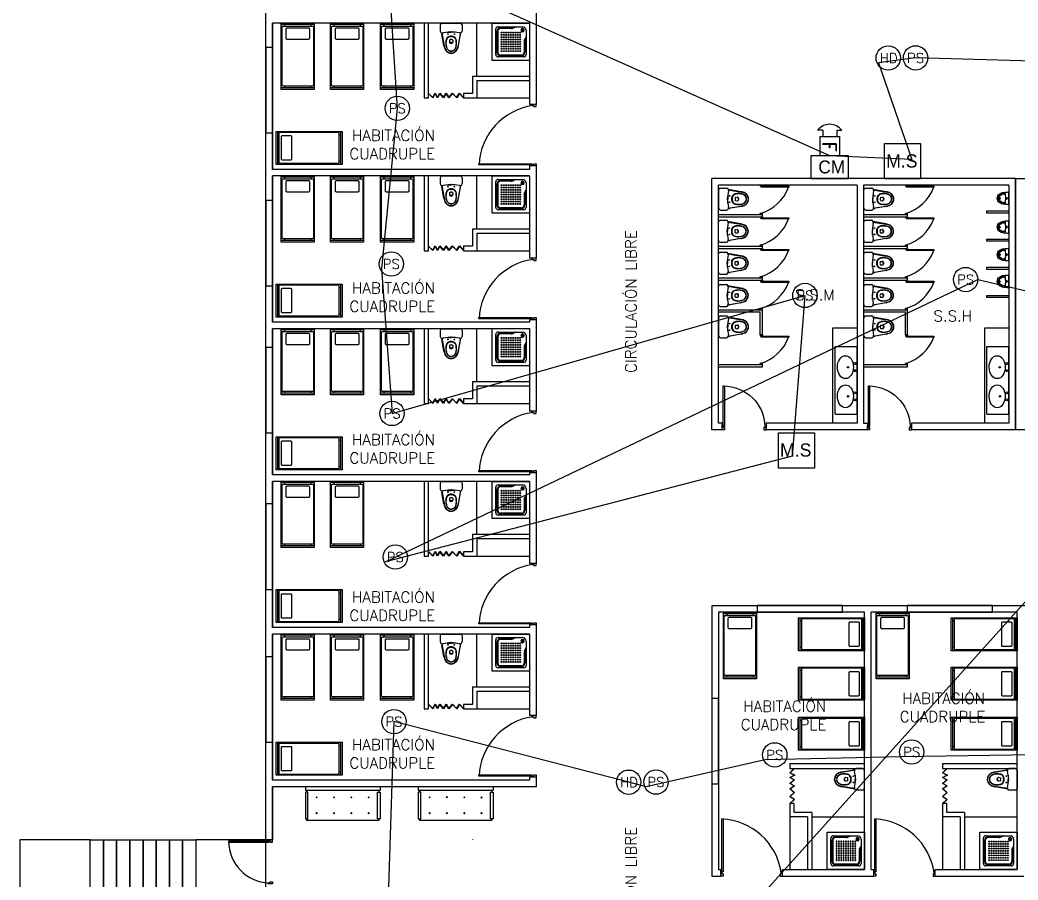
# Model space of a CAD drawing. Header units: metres. Extents: x -24 to 527, y -154 to 95.
# Drawn here: x -15.94 to 6.78, y -92 to -72.44 of the extents above; entities that cross this region are included whole.
import ezdxf
from ezdxf.enums import TextEntityAlignment as Align

# ---------------------------------------------------------------- set-up
doc = ezdxf.new("R2010")
doc.units = ezdxf.units.M
doc.header["$MEASUREMENT"] = 0
doc.layers.add('a_sh_aparatos', color=4, linetype='Continuous', lineweight=18)
doc.layers.add('EQUIPO', color=1, linetype='Continuous', lineweight=0)
for name, color, linetype in [('AN-TEXTO', 3, 'Continuous'), ('AR-ESCALERAS', 1, 'Continuous'), ('AR-MOBILIRIO', 1, 'Continuous'), ('AR-MUROS', 6, 'Continuous'), ('AR-PUERTAS', 2, 'Continuous'), ('AR-VENTANAS', 2, 'Continuous'), ('S.H.', 2, 'Continuous')]:
    doc.layers.add(name, color=color, linetype=linetype)
doc.styles.add('ELEC', font='comic.ttf', dxfattribs={"height": 50})
doc.styles.add('REGULAR-2.5', font='romans.shx', dxfattribs={"height": 2.5})
doc.styles.add('ROMAND', font='romand', dxfattribs={"height": 0.5})
doc.styles.add('ROMANS', font='romans.shx', dxfattribs={"width": 0.75})

# ---------------------------------------------------------------- blocks, each defined once
blk = doc.blocks.new('31643339')
at = {"layer": 'AR-MOBILIRIO'}
for p, q in [((0.038, 0.5), (0.038, -0.5)), ((0.038, 0.4), (0.087, 0.4)), ((1.9, 0.4), (1.95, 0.4)), ((1.95, 0.5), (1.95, -0.5)), ((0.038, -0.4), (0.087, -0.4)), ((1.9, -0.4), (1.95, -0.4))]:
    blk.add_line(p, q, dxfattribs=at)
blk.add_lwpolyline([(0, -0.5), (0, 0.5), (2, 0.5), (2, -0.5)], close=True, dxfattribs=at)
for points in [[(1.87, 0.475, -0.414214), (1.9, 0.445), (1.9, -0.445, -0.414214), (1.87, -0.475), (0.117, -0.475, -0.414214), (0.087, -0.445), (0.087, 0.445, -0.414214), (0.117, 0.475)], [(0.15, -0.332, 0.414214), (0.18, -0.362), (0.447, -0.362, 0.414214), (0.477, -0.332), (0.477, 0.333, 0.414214), (0.447, 0.363), (0.18, 0.363, 0.414214), (0.15, 0.333)]]:
    blk.add_lwpolyline(points, format="xyb", close=True, dxfattribs=at)
blk = doc.blocks.new('AR-PUERTA 2')
at = {"layer": 'AR-PUERTAS', "linetype": 'Continuous'}
for points in [[(-1.354, -0.058), (-1.354, -0.008), (-1.329, -0.008), (-1.329, 0.042), (-1.379, 0.042), (-1.379, -0.058)], [(-0.029, -0.008), (-0.029, 0.042), (0.021, 0.042), (0.021, -0.058), (-0.004, -0.058), (-0.004, -0.008)], [(-0.004, -0.058), (-0.004, -1.258), (-0.029, -1.258), (-0.029, -0.058)]]:
    blk.add_lwpolyline(points, close=True, dxfattribs=at)
blk.add_arc((0.061, 0.169), 1.428, 188.1236, 267.3924, dxfattribs=at)
blk = doc.blocks.new('AR-PUERTA 1')
at = {"layer": 'AR-PUERTAS', "linetype": 'Continuous'}
for points in [[(0.954, 0.033), (0.954, 0.958), (0.929, 0.958), (0.929, 0.033)], [(0.004, 0.058), (0.004, 0.008), (0.029, 0.008), (0.029, -0.042), (-0.021, -0.042), (-0.021, 0.058)], [(0.929, 0.008), (0.929, -0.042), (0.979, -0.042), (0.979, 0.058), (0.954, 0.058), (0.954, 0.008)]]:
    blk.add_lwpolyline(points, close=True, dxfattribs=at)
blk.add_arc((0.954, 0.008), 0.949, 89.9989, 178.4932, dxfattribs=at)
blk = doc.blocks.new('AR-PUERTA DE BAÑOS')
at = {"layer": 'AR-PUERTAS', "linetype": 'Continuous'}
for p, q in [((1106.12, 652.977), (1106.17, 652.977)), ((1106.12, 652.977), (1106.12, 652.952)), ((1106.17, 652.952), (1106.12, 652.952)), ((1106.17, 652.977), (1106.17, 652.952)), ((1106.17, 652.33), (1106.12, 652.33)), ((1106.12, 652.305), (1106.12, 652.33)), ((1106.12, 652.305), (1106.17, 652.305)), ((1106.17, 652.305), (1106.17, 652.33))]:
    blk.add_line(p, q, dxfattribs=at)
blk.add_lwpolyline([(1106.145, 652.952), (1106.768, 652.952), (1106.768, 652.927), (1106.145, 652.927)], close=True, dxfattribs=at)
blk.add_arc((1105.848, 653.275), 0.983, 286.0894, 339.29, dxfattribs=at)
blk = doc.blocks.new('LAVATORIO2 POZAS')
at = {"layer": 'AR-MOBILIRIO'}
for p, q in [((346.512, 176.233), (346.512, 176.967)), ((346.512, 176.967), (347.012, 176.967)), ((347.012, 175.428), (347.012, 176.967)), ((346.512, 175.433), (346.512, 176.233)), ((346.512, 175.428), (347.012, 175.428))]:
    blk.add_line(p, q, dxfattribs=at)
for centre, radius in [((346.805, 176.492), 0.0161), ((346.964, 176.575), 0.0226), ((346.964, 176.415), 0.0226), ((346.808, 175.832), 0.0161), ((346.964, 175.913), 0.0226), ((346.964, 175.753), 0.0226)]:
    blk.add_circle(centre, radius, dxfattribs=at)
for centre in [(346.746, 176.495), (346.746, 175.833)]:
    blk.add_ellipse(centre, major_axis=(-0.002, 0.261), ratio=0.699963, dxfattribs=at)
blk = doc.blocks.new('1p-toppiece')
at = {"layer": 'AR-MOBILIRIO'}
for p, q in [((-0.047, 0.26), (-0.192, 0.26)), ((-0.532, 0.174), (-0.265, 0.22)), ((-0.232, 0.219), (-0.531, 0.169)), ((-0.485, 0.003), (-0.485, 0.003)), ((-0.485, 0.003), (-0.485, 0.003)), ((-0.485, 0.003), (-0.485, 0.003)), ((-0.485, 0.003), (-0.485, 0.003)), ((-0.485, 0.003), (-0.485, 0.003)), ((-0.485, 0.003), (-0.485, 0.003)), ((-0.485, 0.003), (-0.485, 0.003)), ((-0.485, 0.003), (-0.485, 0.003)), ((-0.406, 0.039), (-0.443, 0.044)), ((-0.232, 0.22), (-0.232, 0.195)), ((-0.205, 0.008), (-0.232, 0.195)), ((-0.218, 0.098), (-0.218, 0.003)), ((-0.218, -0.093), (-0.218, 0.003)), ((-0.007, 0.22), (-0.007, -0.214)), ((-0.532, -0.169), (-0.265, -0.215)), ((-0.232, -0.214), (-0.531, -0.163)), ((-0.406, -0.034), (-0.443, -0.039)), ((-0.232, -0.189), (-0.205, -0.003)), ((-0.232, -0.189), (-0.232, -0.214)), ((-0.047, -0.254), (-0.192, -0.254))]:
    blk.add_line(p, q, dxfattribs=at)
blk.add_lwpolyline([(-0.467, -0.009, 0.139005), (-0.464, -0.009, 0.107089), (-0.461, -0.006, 0.080212), (-0.46, -0.002, 0.06796), (-0.459, 0.003, 0.06796), (-0.46, 0.007, 0.080212), (-0.461, 0.011, 0.107089), (-0.464, 0.014, 0.139005), (-0.467, 0.015, 0.139005), (-0.47, 0.014, 0.107089), (-0.473, 0.011, 0.080212), (-0.474, 0.007, 0.06796), (-0.475, 0.003, 0.06796), (-0.474, -0.002, 0.080212), (-0.473, -0.006, 0.107089), (-0.47, -0.009, 0.139005)], format="xyb", close=True, dxfattribs=at)
for centre in [(-0.26, 0.078), (-0.26, -0.072)]:
    blk.add_circle(centre, 0.008, dxfattribs=at)
for centre, radius, start, end in [((-0.192, 0.22), 0.04, 90, 180), ((-0.047, 0.22), 0.04, 0, 90), ((-0.545, -0.004), 0.165, 137.5273, 177.8064), ((-0.545, 0.009), 0.165, 182.1936, 222.4727), ((-0.545, -0.004), 0.159, 137.1746, 177.7477), ((-0.545, 0.009), 0.159, 182.2523, 222.8254), ((-0.518, -0.034), 0.206, 106.927, 136.493), ((-0.541, -0.003), 0.122, 134.1142, 177.24), ((-0.541, 0.008), 0.122, 182.76, 225.8858), ((-0.518, -0.034), 0.2, 106.5054, 136.1127), ((-0.541, -0.003), 0.115, 133.4423, 177.1285), ((-0.541, 0.008), 0.115, 182.8715, 226.5577), ((-0.519, -0.031), 0.157, 102.7254, 132.8308), ((-0.52, -0.03), 0.15, 101.8667, 132.1155), ((-0.482, -0.117), 0.296, 99.7929, 108.8085), ((-0.482, -0.12), 0.292, 99.5848, 108.4322), ((-0.482, -0.148), 0.279, 90.6669, 104.9929), ((-0.482, -0.156), 0.281, 90.6819, 104.1933), ((-0.474, -0.297), 0.428, 81.7587, 91.4179), ((-0.488, -0.362), 0.487, 81.705, 89.6761), ((-0.434, 0.003), 0.0456, 126.1832, 180), ((-0.434, 0.003), 0.0456, 180, 233.8168), ((-0.447, 0.019), 0.025, 82.2348, 126.1832), ((-0.434, -0.002), 0.123, 44.007, 82.2929), ((-0.431, -0.004), 0.132, 44.3018, 82.295), ((-0.408, 0.024), 0.015, 13.7696, 82.2348), ((-0.495, 0.003), 0.105, 0, 13.7696), ((-0.495, 0.003), 0.105, 346.2304, 0), ((-0.46, 0.006), 0.138, 358.6352, 34.0042), ((-0.46, -0.001), 0.138, 325.9958, 1.3648), ((-0.441, 0.008), 0.132, 357.4666, 37.446), ((-0.441, -0.003), 0.132, 322.554, 2.5334), ((-0.24, 0.073), 0.15, 87.0389, 99.7929), ((-0.244, 0.003), 0.04, 351.6776, 8.3142), ((-0.518, 0.039), 0.206, 223.507, 253.073), ((-0.518, 0.039), 0.2, 223.8873, 253.4946), ((-0.519, 0.036), 0.157, 227.1692, 257.2746), ((-0.52, 0.036), 0.15, 227.8845, 258.1333), ((-0.482, 0.122), 0.296, 251.1915, 260.2071), ((-0.482, 0.125), 0.292, 251.5678, 260.4152), ((-0.482, 0.153), 0.279, 255.0071, 269.3331), ((-0.482, 0.161), 0.281, 255.8067, 269.3181), ((-0.488, 0.368), 0.487, 270.3239, 278.295), ((-0.474, 0.302), 0.428, 268.5821, 278.2413), ((-0.447, -0.014), 0.025, 233.8168, 277.7652), ((-0.434, 0.007), 0.123, 277.7071, 315.993), ((-0.431, 0.009), 0.132, 277.705, 315.6982), ((-0.408, -0.019), 0.015, 277.7652, 346.2304), ((-0.24, -0.067), 0.15, 260.2071, 272.966), ((-0.192, -0.214), 0.04, 180, 270), ((-0.047, -0.214), 0.04, 270, 360)]:
    blk.add_arc(centre, radius, start, end, dxfattribs=at)
blk = doc.blocks.new('UR-UR')
at = {"layer": 'AR-MOBILIRIO'}
blk.add_line((-0.145, 0), (0.145, 0), dxfattribs=at)
blk.add_circle((0, -0.05), 0.0175, dxfattribs=at)
for centre, radius, start, end in [((1.254, 0.053), 1.4, 182.1803, 186.902), ((0.083, -0.089), 0.22, 186.902, 214.3731), ((-0.105, -0.111), 0.025, 96.1787, 179.6284), ((0, -1.08), 1, 90, 96.1787), ((-0.08, -0.108), 0.025, 94.7005, 178.5474), ((0.055, -0.112), 0.16, 178.5474, 216.6603), ((0.04, -0.12), 0.14, 170.4634, 186.3292), ((0, -0.124), 0.1, 186.3292, 270), ((0, -0.145), 0.12, 214.3731, 270), ((-0.049, -0.105), 0.05, 162.6845, 170.4634), ((0, -0.155), 0.09, 215.476, 270), ((0, -0.225), 0.025, 90, 170.5862), ((0, -1.08), 1, 83.8213, 90), ((0, -0.124), 0.1, 270, 353.6708), ((0, -0.225), 0.025, 9.4138, 90), ((0, -0.155), 0.09, 270, 324.524), ((0, -0.145), 0.12, 270, 325.6269), ((-0.055, -0.112), 0.16, 323.3397, 1.4526), ((0.08, -0.108), 0.025, 1.4526, 85.2995), ((0.049, -0.105), 0.05, 9.5366, 17.3155), ((-0.04, -0.12), 0.14, 353.6708, 9.5366), ((-0.083, -0.089), 0.22, 325.6269, 353.098), ((0.105, -0.111), 0.025, 0.3716, 83.8213), ((-1.254, 0.053), 1.4, 353.098, 357.8197)]:
    blk.add_arc(centre, radius, start, end, dxfattribs=at)
blk = doc.blocks.new('AR-PUERTA ACORDION')
at = {"layer": 'AR-PUERTAS'}
blk.add_lwpolyline([(-0.386, 0.049), (-0.288, -0.046), (-0.235, 0.057), (-0.185, -0.044), (-0.129, 0.054), (-0.046, -0.045), (0.01, 0.056), (0.073, -0.046), (0.158, 0.053), (0.252, -0.046), (0.317, 0.054), (0.41, -0.047), (0.41, -0.054), (0.318, 0.046), (0.253, -0.054), (0.158, 0.046), (0.072, -0.054), (0.01, 0.046), (-0.045, -0.054), (-0.128, 0.046), (-0.185, -0.054), (-0.235, 0.046), (-0.287, -0.054), (-0.39, 0.046)], close=True, dxfattribs=at)
blk = doc.blocks.new('A$C05366594')
at = {"layer": 'AR-MOBILIRIO', "linetype": 'Continuous'}
for p, q in [((0, 0), (0, 0.72)), ((0, 0.72), (0.72, 0.72)), ((0.068, 0.113), (0.068, 0.608)), ((0.113, 0.653), (0.585, 0.653)), ((0.367, 0.63), (0.158, 0.63)), ((0.428, 0.653), (0.397, 0.637)), ((0.653, 0.585), (0.653, 0.113)), ((0.72, 0.72), (0.72, 0)), ((0.09, 0.563), (0.09, 0.158)), ((0.653, 0.428), (0.637, 0.397)), ((0.63, 0.367), (0.63, 0.158)), ((0.72, 0), (0, 0)), ((0.608, 0.068), (0.113, 0.068)), ((0.563, 0.09), (0.158, 0.09))]:
    blk.add_line(p, q, dxfattribs=at)
at = {"layer": 'AR-MOBILIRIO', "color": 250}
for p, q in [((0.367, 0.617), (0.158, 0.617)), ((0.458, 0.653), (0.403, 0.625)), ((0.104, 0.563), (0.104, 0.158)), ((0.653, 0.458), (0.625, 0.403)), ((0.617, 0.367), (0.617, 0.158)), ((0.563, 0.104), (0.158, 0.104))]:
    blk.add_line(p, q, dxfattribs=at)
at = {"layer": 'AR-MOBILIRIO', "linetype": 'Continuous'}
for centre, major_axis, start_param, end_param in [((0.113, 0.608), (0.0318, 0.0318), 0.785398, 2.356194), ((0.158, 0.563), (0.0477, 0.0477), 0.785398, 2.356194), ((0.367, 0.698), (0.0477, 0.0477), 3.926991, 4.390638), ((0.585, 0.585), (0.0477, 0.0477), 5.497787, 7.068583), ((0.698, 0.367), (-0.0477, 0.0477), 0.321751, 0.785398), ((0.113, 0.113), (-0.0318, 0.0318), 0.785398, 2.356194), ((0.158, 0.158), (-0.0477, 0.0477), 0.785398, 2.356194), ((0.158, 0.158), (-0.0477, 0.0477), 0.785398, 2.356194), ((0.563, 0.158), (0.0477, 0.0477), 3.926991, 5.497787), ((0.608, 0.113), (-0.0318, 0.0318), 2.356194, 3.926991)]:
    blk.add_ellipse(centre, major_axis=major_axis, ratio=1, start_param=start_param, end_param=end_param, dxfattribs=at)
at = {"layer": 'AR-MOBILIRIO', "color": 250}
for centre, major_axis, start_param, end_param in [((0.158, 0.563), (-0.0382, 0.0382), -0.785398, 0.785398), ((0.367, 0.698), (0.0573, 0.0573), 3.926991, 4.390638), ((0.585, 0.585), (0.0223, 0.0223), 0.785398, 7.068583), ((0.585, 0.585), (-0.00955, 0.00955), -0.785398, 5.497787), ((0.576, 0.585), (0.00286, 0.00286), 0.785398, 7.068583), ((0.581, 0.592), (0.00286, 0.00286), 0.785398, 7.068583), ((0.581, 0.578), (0.00286, 0.00286), 0.785398, 7.068583), ((0.589, 0.592), (0.00286, 0.00286), 0.785398, 7.068583), ((0.589, 0.578), (0.00286, 0.00286), 0.785398, 7.068583), ((0.594, 0.585), (0.00286, 0.00286), 0.785398, 7.068583), ((0.18, 0.54), (-0.00636, 0.00636), -0.785398, 5.497787), ((0.18, 0.495), (-0.00636, 0.00636), -0.785398, 5.497787), ((0.18, 0.45), (-0.00636, 0.00636), -0.785398, 5.497787), ((0.18, 0.405), (-0.00636, 0.00636), -0.785398, 5.497787), ((0.225, 0.54), (0.00636, 0.00636), 0.785398, 7.068583), ((0.225, 0.495), (0.00636, 0.00636), 0.785398, 7.068583), ((0.225, 0.45), (0.00636, 0.00636), 0.785398, 7.068583), ((0.225, 0.405), (0.00636, 0.00636), 0.785398, 7.068583), ((0.27, 0.54), (0.00636, 0.00636), 0.785398, 7.068583), ((0.27, 0.495), (0.00636, 0.00636), 0.785398, 7.068583), ((0.27, 0.45), (0.00636, 0.00636), 0.785398, 7.068583), ((0.27, 0.405), (0.00636, 0.00636), 0.785398, 7.068583), ((0.315, 0.54), (-0.00636, 0.00636), -0.785398, 5.497787), ((0.315, 0.495), (-0.00636, 0.00636), -0.785398, 5.497787), ((0.315, 0.45), (-0.00636, 0.00636), -0.785398, 5.497787), ((0.315, 0.405), (-0.00636, 0.00636), -0.785398, 5.497787), ((0.36, 0.54), (-0.00636, 0.00636), -0.785398, 5.497787), ((0.36, 0.495), (-0.00636, 0.00636), -0.785398, 5.497787), ((0.36, 0.45), (-0.00636, 0.00636), -0.785398, 5.497787), ((0.36, 0.405), (-0.00636, 0.00636), -0.785398, 5.497787), ((0.405, 0.54), (-0.00636, 0.00636), -0.785398, 5.497787), ((0.405, 0.495), (-0.00636, 0.00636), -0.785398, 5.497787), ((0.405, 0.45), (-0.00636, 0.00636), -0.785398, 5.497787), ((0.405, 0.405), (-0.00636, 0.00636), -0.785398, 5.497787), ((0.45, 0.54), (0.00636, 0.00636), 0.785398, 7.068583), ((0.45, 0.495), (0.00636, 0.00636), 0.785398, 7.068583), ((0.45, 0.45), (0.00636, 0.00636), 0.785398, 7.068583), ((0.45, 0.405), (0.00636, 0.00636), 0.785398, 7.068583), ((0.495, 0.54), (0.00636, 0.00636), 0.785398, 7.068583), ((0.495, 0.495), (0.00636, 0.00636), 0.785398, 7.068583), ((0.495, 0.45), (0.00636, 0.00636), 0.785398, 7.068583), ((0.495, 0.405), (0.00636, 0.00636), 0.785398, 7.068583), ((0.54, 0.54), (-0.00636, 0.00636), -0.785398, 5.497787), ((0.54, 0.495), (-0.00636, 0.00636), -0.785398, 5.497787), ((0.54, 0.45), (-0.00636, 0.00636), -0.785398, 5.497787), ((0.54, 0.405), (-0.00636, 0.00636), -0.785398, 5.497787), ((0.698, 0.367), (-0.0573, 0.0573), 0.321751, 0.785398), ((0.18, 0.36), (-0.00636, 0.00636), -0.785398, 5.497787), ((0.18, 0.315), (-0.00636, 0.00636), -0.785398, 5.497787), ((0.18, 0.27), (-0.00636, 0.00636), -0.785398, 5.497787), ((0.18, 0.225), (-0.00636, 0.00636), -0.785398, 5.497787), ((0.225, 0.36), (0.00636, 0.00636), 0.785398, 7.068583), ((0.225, 0.315), (0.00636, 0.00636), 0.785398, 7.068583), ((0.225, 0.27), (0.00636, 0.00636), 0.785398, 7.068583), ((0.225, 0.225), (0.00636, 0.00636), 0.785398, 7.068583), ((0.27, 0.36), (0.00636, 0.00636), 0.785398, 7.068583), ((0.27, 0.315), (0.00636, 0.00636), 0.785398, 7.068583), ((0.27, 0.27), (0.00636, 0.00636), 0.785398, 7.068583), ((0.27, 0.225), (0.00636, 0.00636), 0.785398, 7.068583), ((0.315, 0.36), (-0.00636, 0.00636), -0.785398, 5.497787), ((0.315, 0.315), (-0.00636, 0.00636), -0.785398, 5.497787), ((0.315, 0.27), (-0.00636, 0.00636), -0.785398, 5.497787), ((0.315, 0.225), (-0.00636, 0.00636), -0.785398, 5.497787), ((0.36, 0.36), (-0.00636, 0.00636), -0.785398, 5.497787), ((0.36, 0.315), (-0.00636, 0.00636), -0.785398, 5.497787), ((0.36, 0.27), (-0.00636, 0.00636), -0.785398, 5.497787), ((0.36, 0.225), (-0.00636, 0.00636), -0.785398, 5.497787), ((0.405, 0.36), (-0.00636, 0.00636), -0.785398, 5.497787), ((0.405, 0.315), (-0.00636, 0.00636), -0.785398, 5.497787), ((0.405, 0.27), (-0.00636, 0.00636), -0.785398, 5.497787), ((0.405, 0.225), (-0.00636, 0.00636), -0.785398, 5.497787), ((0.45, 0.36), (0.00636, 0.00636), 0.785398, 7.068583), ((0.45, 0.315), (0.00636, 0.00636), 0.785398, 7.068583), ((0.45, 0.27), (0.00636, 0.00636), 0.785398, 7.068583), ((0.45, 0.225), (0.00636, 0.00636), 0.785398, 7.068583), ((0.495, 0.36), (0.00636, 0.00636), 0.785398, 7.068583), ((0.495, 0.315), (0.00636, 0.00636), 0.785398, 7.068583), ((0.495, 0.27), (0.00636, 0.00636), 0.785398, 7.068583), ((0.495, 0.225), (0.00636, 0.00636), 0.785398, 7.068583), ((0.54, 0.36), (-0.00636, 0.00636), -0.785398, 5.497787), ((0.54, 0.315), (-0.00636, 0.00636), -0.785398, 5.497787), ((0.54, 0.27), (-0.00636, 0.00636), -0.785398, 5.497787), ((0.54, 0.225), (-0.00636, 0.00636), -0.785398, 5.497787), ((0.158, 0.158), (-0.0382, 0.0382), 0.785398, 2.356194), ((0.158, 0.158), (0.0382, 0.0382), 2.356194, 3.926991), ((0.18, 0.18), (-0.00636, 0.00636), -0.785398, 5.497787), ((0.225, 0.18), (0.00636, 0.00636), 0.785398, 7.068583), ((0.27, 0.18), (0.00636, 0.00636), 0.785398, 7.068583), ((0.315, 0.18), (-0.00636, 0.00636), -0.785398, 5.497787), ((0.36, 0.18), (-0.00636, 0.00636), -0.785398, 5.497787), ((0.405, 0.18), (-0.00636, 0.00636), -0.785398, 5.497787), ((0.45, 0.18), (0.00636, 0.00636), 0.785398, 7.068583), ((0.495, 0.18), (0.00636, 0.00636), 0.785398, 7.068583), ((0.54, 0.18), (-0.00636, 0.00636), -0.785398, 5.497787), ((0.563, 0.158), (0.0382, 0.0382), 3.926991, 5.497787)]:
    blk.add_ellipse(centre, major_axis=major_axis, ratio=1, start_param=start_param, end_param=end_param, dxfattribs=at)
blk = doc.blocks.new('AR-ESCALERAS 1 PISO')
at = {"layer": 'AR-ESCALERAS'}
blk.add_lwpolyline([(-2.25, 0.8), (-3.85, 0.8), (-3.85, -0.8), (-2.25, -0.8), (-2.25, 0.8)], dxfattribs=at)
for points in [[(-2.25, 0.8), (-1.95, 0.8), (-1.95, -0.8), (-2.25, -0.8)], [(-1.95, 0.8), (-1.65, 0.8), (-1.65, -0.8), (-1.95, -0.8)], [(-1.65, 0.8), (-1.35, 0.8), (-1.35, -0.8), (-1.65, -0.8)], [(-1.35, 0.8), (-1.05, 0.8), (-1.05, -0.8), (-1.35, -0.8)], [(-1.05, 0.8), (-0.75, 0.8), (-0.75, -0.8), (-1.05, -0.8)], [(-0.75, 0.8), (-0.45, 0.8), (-0.45, -0.8), (-0.75, -0.8)], [(-0.45, 0.8), (-0.15, 0.8), (-0.15, -0.8), (-0.45, -0.8)], [(-0.15, 0.8), (0.15, 0.8), (0.15, -0.8), (-0.15, -0.8)], [(-2.25, -0.8), (-2.25, -1.1), (-3.85, -1.1), (-3.85, -0.8)], [(-0.15, -0.8), (-0.45, -0.8), (-0.45, -0.8), (-0.15, -0.8)], [(-2.25, -1.1), (-2.25, -1.4), (-3.85, -1.4), (-3.85, -1.1)], [(-2.25, -1.4), (-2.25, -1.7), (-3.85, -1.7), (-3.85, -1.4)], [(-2.25, -1.7), (-2.25, -2), (-3.85, -2), (-3.85, -1.7)], [(-2.25, -2), (-2.25, -2.3), (-3.85, -2.3), (-3.85, -2)]]:
    blk.add_lwpolyline(points, close=True, dxfattribs=at)
blk = doc.blocks.new('AR-ESCALERA DE EMERGENCIA')
at = {"layer": 'AR-ESCALERAS'}
for points in [[(3.2, 6.3), (4.797, 6.3), (4.797, 6.9), (4.797, 7.9), (3.2, 7.9)], [(0.8, 4.8), (-0.8, 4.8), (-0.8, 3.2), (0.8, 3.2), (0.8, 4.8)], [(4.8, 4.8), (3.2, 4.8), (3.2, 3.2), (4.8, 3.2), (4.8, 4.8)], [(0.8, 0.8), (-0.8, 0.8), (-0.8, -0.8), (0.8, -0.8), (0.8, 0.8)], [(4.8, 0.8), (3.2, 0.8), (3.2, -0.8), (4.8, -0.8), (4.8, 0.8)]]:
    blk.add_lwpolyline(points, dxfattribs=at)
for points in [[(0.8, 4.8), (1.1, 4.8), (1.1, 3.2), (0.8, 3.2)], [(1.1, 4.8), (1.4, 4.8), (1.4, 3.2), (1.1, 3.2)], [(1.4, 4.8), (1.7, 4.8), (1.7, 3.2), (1.4, 3.2)], [(1.7, 4.8), (2, 4.8), (2, 3.2), (1.7, 3.2)], [(2, 4.8), (2.3, 4.8), (2.3, 3.2), (2, 3.2)], [(2.3, 4.8), (2.6, 4.8), (2.6, 3.2), (2.3, 3.2)], [(2.6, 4.8), (2.9, 4.8), (2.9, 3.2), (2.6, 3.2)], [(2.9, 4.8), (3.2, 4.8), (3.2, 3.2), (2.9, 3.2)], [(2.9, 3.2), (2.6, 3.2), (2.6, 3.2), (2.9, 3.2)], [(4.8, 3.2), (4.8, 2.9), (3.2, 2.9), (3.2, 3.2)], [(4.8, 2.9), (4.8, 2.6), (3.2, 2.6), (3.2, 2.9)], [(4.8, 2.6), (4.8, 2.3), (3.2, 2.3), (3.2, 2.6)], [(4.8, 2.3), (4.8, 2), (3.2, 2), (3.2, 2.3)], [(4.8, 2), (4.8, 1.7), (3.2, 1.7), (3.2, 2)], [(4.8, 1.7), (4.8, 1.4), (3.2, 1.4), (3.2, 1.7)], [(4.8, 1.4), (4.8, 1.1), (3.2, 1.1), (3.2, 1.4)], [(4.8, 1.1), (4.8, 0.8), (3.2, 0.8), (3.2, 1.1)], [(0.8, 0.8), (1.1, 0.8), (1.1, -0.8), (0.8, -0.8)], [(1.1, 0.8), (1.4, 0.8), (1.4, -0.8), (1.1, -0.8)], [(1.4, 0.8), (1.7, 0.8), (1.7, -0.8), (1.4, -0.8)], [(1.7, 0.8), (2, 0.8), (2, -0.8), (1.7, -0.8)], [(2, 0.8), (2.3, 0.8), (2.3, -0.8), (2, -0.8)], [(2.3, 0.8), (2.6, 0.8), (2.6, -0.8), (2.3, -0.8)], [(2.6, 0.8), (2.9, 0.8), (2.9, -0.8), (2.6, -0.8)], [(2.9, 0.8), (3.2, 0.8), (3.2, -0.8), (2.9, -0.8)], [(0.8, -0.8), (0.8, -1.1), (-0.8, -1.1), (-0.8, -0.8)], [(2.9, -0.8), (2.6, -0.8), (2.6, -0.8), (2.9, -0.8)], [(0.8, -1.1), (0.8, -1.4), (-0.8, -1.4), (-0.8, -1.1)], [(0.8, -1.4), (0.8, -1.7), (-0.8, -1.7), (-0.8, -1.4)], [(0.8, -1.7), (0.8, -2), (-0.8, -2), (-0.8, -1.7)], [(0.8, -2), (0.8, -2.3), (-0.8, -2.3), (-0.8, -2)], [(0.8, -2.3), (0.8, -2.6), (-0.8, -2.6), (-0.8, -2.3)], [(0.8, -2.6), (0.8, -2.9), (-0.8, -2.9), (-0.8, -2.6)]]:
    blk.add_lwpolyline(points, close=True, dxfattribs=at)
at = {"layer": 'AR-MUROS'}
blk.add_blockref('AR-ESCALERAS 1 PISO', (3.05, 7.1), dxfattribs=at)
blk = doc.blocks.new('mueb')
at = {"layer": 'AR-MOBILIRIO'}
for p, q in [((354.197, 187.284), (354.197, 187.21)), ((355.897, 187.284), (354.197, 187.284)), ((354.197, 187.21), (355.897, 187.21)), ((354.224, 187.21), (354.224, 187.161)), ((355.87, 187.21), (355.87, 187.161)), ((355.897, 187.284), (355.897, 187.21)), ((354.251, 187.161), (354.197, 187.161)), ((354.197, 187.161), (354.197, 186.556)), ((354.251, 186.556), (354.251, 187.161)), ((354.468, 187.058), (354.444, 187.033)), ((354.468, 187.033), (354.444, 187.058)), ((354.859, 187.058), (354.834, 187.033)), ((354.859, 187.033), (354.834, 187.058)), ((355.232, 187.033), (355.257, 187.058)), ((355.232, 187.058), (355.257, 187.033)), ((355.623, 187.033), (355.647, 187.058)), ((355.623, 187.058), (355.647, 187.033)), ((355.842, 187.161), (355.897, 187.161)), ((355.842, 186.556), (355.842, 187.161)), ((355.897, 187.161), (355.897, 186.556)), ((354.197, 186.556), (354.251, 186.556)), ((354.197, 186.556), (354.251, 186.556)), ((354.224, 186.556), (354.224, 186.52)), ((354.224, 186.556), (354.224, 186.52)), ((355.87, 186.52), (354.224, 186.52)), ((354.468, 186.67), (354.444, 186.695)), ((354.468, 186.695), (354.444, 186.67)), ((354.859, 186.695), (354.834, 186.67)), ((354.859, 186.67), (354.834, 186.695)), ((355.232, 186.67), (355.257, 186.695)), ((355.232, 186.695), (355.257, 186.67)), ((355.623, 186.695), (355.647, 186.67)), ((355.623, 186.67), (355.647, 186.695)), ((355.897, 186.556), (355.842, 186.556)), ((355.87, 186.556), (355.87, 186.52))]:
    blk.add_line(p, q, dxfattribs=at)
blk = doc.blocks.new('PS SENSOR')
at = {"ltscale": 8}
blk.add_circle((0, 0), 20.4, dxfattribs=at)
at = {"ltscale": 8, "style": 'ROMANS'}
blk.add_text('PS', height=16.34, dxfattribs=at).set_placement((0, 0), align=Align.MIDDLE)
blk = doc.blocks.new('HD SENSOR')
at = {"ltscale": 8}
blk.add_circle((-0.7, 0), 20.7, dxfattribs=at)
at = {"ltscale": 8, "style": 'ROMANS'}
blk.add_text('HD', height=16.59, dxfattribs=at).set_placement((0, 0), align=Align.MIDDLE)
blk = doc.blocks.new('INT SIREN')
at = {"ltscale": 8}
for p, q in [((-24.72, 16.12), (-24.72, 21.09)), ((-24.72, 16.12), (-18.73, 16.12)), ((-18.73, 0), (-18.73, 18.73)), ((-18.73, 18.73), (0, 18.73)), ((0, 18.73), (0, 0)), ((-24.72, 2.67), (-24.72, -2.32)), ((-24.72, 2.67), (-18.73, 2.67)), ((0, 0), (-18.73, 0))]:
    blk.add_line(p, q, dxfattribs=at)
blk.add_ellipse((-15.42, 9.39), major_axis=(0, 14.95), ratio=1, start_param=0.671127, end_param=2.470465, dxfattribs=at)
at = {"ltscale": 8, "style": 'ROMAND', "text_generation_flag": 6}
blk.add_text('F', height=13.19, rotation=180, dxfattribs=at).set_placement((-13.79, 2.59))
blk = doc.blocks.new('CONTOL MODULE')
at = {"ltscale": 8}
blk.add_lwpolyline([(52.3, 31.7), (0, 31.7), (0, 0), (52.3, 0)], close=True, dxfattribs=at)
at = {"ltscale": 8, "insert": (10.3, 25.1), "char_height": 18, "width": 37.8, "attachment_point": 1}
blk.add_mtext('CM', dxfattribs=at)
blk = doc.blocks.new('MANUAL CALL POINT')
at = {"ltscale": 8}
for p, q in [((0, 18.71), (19.12, 18.71)), ((0, 0), (0, 18.71)), ((19.12, 18.71), (19.12, 0)), ((19.12, 0), (0, 0))]:
    blk.add_line(p, q, dxfattribs=at)
at = {"ltscale": 8, "style": 'ELEC'}
blk.add_text('M.S', height=7, dxfattribs=at).set_placement((0.8, 6.05))

msp = doc.modelspace()

# ---------------------------------------------------------------- linework, layer by layer
at = {"layer": 'AR-MUROS'}
for p, q in [((-4.192, -72.284), (-4.192, -72.515)), ((-4.342, -72.515), (-10.192, -72.515)), ((-4.342, -72.515), (-4.342, -74.36)), ((-4.192, -72.515), (-4.192, -74.36)), ((-5.642, -73.715), (-4.342, -73.715)), ((-5.542, -73.815), (-4.342, -73.815)), ((-5.642, -74.114), (-5.842, -74.114)), ((-5.842, -74.114), (-5.842, -74.214)), ((-5.842, -74.214), (-5.542, -74.214)), ((-5.542, -74.214), (-4.342, -74.214)), ((-4.342, -75.838), (-10.192, -75.838)), ((-4.342, -75.76), (-4.342, -75.838)), ((-4.192, -75.76), (-4.192, -75.988)), ((-4.342, -75.988), (-10.192, -75.988)), ((-4.342, -75.988), (-4.342, -77.861)), ((-4.192, -75.988), (-4.192, -77.861)), ((-0.192, -81.763), (-0.192, -76.044)), ((-0.042, -81.613), (-0.042, -76.194)), ((-0.042, -76.865), (0.958, -76.865)), ((-0.042, -76.915), (0.958, -76.915)), ((0.958, -76.915), (0.958, -76.865)), ((3.262, -76.865), (4.262, -76.865)), ((3.262, -76.915), (4.262, -76.915)), ((4.262, -76.915), (4.262, -76.865)), ((-5.642, -77.188), (-4.342, -77.188)), ((-5.542, -77.288), (-4.342, -77.288)), ((-5.642, -77.588), (-5.842, -77.588)), ((-5.842, -77.588), (-5.842, -77.688)), ((-0.042, -77.587), (0.958, -77.587)), ((-0.042, -77.637), (0.958, -77.637)), ((0.958, -77.637), (0.958, -77.587)), ((3.262, -77.587), (4.262, -77.587)), ((3.262, -77.637), (4.262, -77.637)), ((4.262, -77.637), (4.262, -77.587)), ((-5.842, -77.688), (-5.542, -77.688)), ((-5.542, -77.688), (-4.342, -77.688)), ((-0.042, -78.309), (0.958, -78.309)), ((-0.042, -78.359), (0.958, -78.359)), ((0.958, -78.359), (0.958, -78.309)), ((3.262, -78.309), (4.262, -78.309)), ((3.262, -78.359), (4.262, -78.359)), ((4.262, -78.359), (4.262, -78.309)), ((-0.042, -79.031), (0.958, -79.031)), ((0.958, -79.081), (0.958, -79.031)), ((3.262, -79.031), (4.262, -79.031)), ((4.262, -79.081), (4.262, -79.031)), ((-4.342, -79.261), (-4.342, -79.312)), ((-4.192, -79.261), (-4.192, -79.462)), ((-0.042, -79.081), (0.908, -79.081)), ((0.908, -79.605), (0.908, -79.081)), ((0.958, -79.605), (0.958, -79.081)), ((3.262, -79.081), (4.212, -79.081)), ((4.212, -79.605), (4.212, -79.081)), ((4.262, -79.605), (4.262, -79.081)), ((-4.342, -79.312), (-10.192, -79.312)), ((-4.342, -79.462), (-10.192, -79.462)), ((-4.342, -79.462), (-4.342, -81.341)), ((-4.192, -79.462), (-4.192, -81.341)), ((-0.042, -80.277), (0.958, -80.277)), ((-0.042, -80.327), (0.958, -80.327)), ((0.958, -80.327), (0.958, -80.277)), ((3.262, -80.277), (4.262, -80.277)), ((3.262, -80.327), (4.262, -80.327)), ((4.262, -80.327), (4.262, -80.277)), ((-5.642, -80.662), (-4.342, -80.662)), ((-5.542, -80.762), (-4.342, -80.762)), ((-5.642, -81.061), (-5.842, -81.061)), ((-5.842, -81.061), (-5.842, -81.161)), ((-5.842, -81.161), (-5.542, -81.161)), ((-5.542, -81.161), (-4.342, -81.161)), ((-4.342, -82.785), (-10.192, -82.785)), ((-4.342, -82.741), (-4.342, -82.785)), ((-4.192, -82.741), (-4.192, -82.935)), ((-4.342, -82.935), (-10.192, -82.935)), ((-4.342, -82.935), (-4.342, -84.8)), ((-4.192, -82.935), (-4.192, -84.8)), ((-5.642, -84.135), (-4.342, -84.135)), ((-5.542, -84.235), (-4.342, -84.235)), ((-5.642, -84.534), (-5.842, -84.534)), ((-5.842, -84.534), (-5.842, -84.634)), ((-5.842, -84.634), (-5.542, -84.634)), ((-5.542, -84.634), (-4.342, -84.634)), ((-0.192, -85.763), (-0.192, -91.913)), ((38.164, -85.763), (-0.192, -85.763)), ((-0.042, -85.913), (-0.042, -91.763)), ((-4.342, -86.258), (-10.192, -86.258)), ((-4.342, -86.2), (-4.342, -86.258)), ((-4.192, -86.2), (-4.192, -86.408)), ((-4.342, -86.408), (-10.192, -86.408)), ((-4.342, -86.408), (-4.342, -88.263)), ((-4.192, -86.408), (-4.192, -88.263)), ((-5.642, -87.608), (-4.342, -87.608)), ((-5.542, -87.708), (-4.342, -87.708)), ((-5.642, -88.007), (-5.842, -88.007)), ((-5.842, -88.007), (-5.842, -88.107)), ((-5.842, -88.107), (-5.542, -88.107)), ((-5.542, -88.107), (-4.342, -88.107)), ((-4.342, -89.663), (-4.342, -89.731)), ((-4.192, -89.663), (-4.192, -89.881)), ((-4.342, -89.731), (-10.192, -89.731)), ((-4.192, -89.881), (-10.192, -89.881)), ((1.582, -90.263), (1.582, -90.563)), ((1.682, -90.263), (1.582, -90.263)), ((1.682, -90.463), (1.682, -90.263)), ((5.055, -90.263), (5.055, -90.563)), ((5.155, -90.263), (5.055, -90.263)), ((5.155, -90.463), (5.155, -90.263)), ((1.582, -90.563), (1.582, -91.763)), ((1.981, -90.563), (1.981, -91.763)), ((2.081, -90.463), (2.081, -91.763)), ((5.055, -90.563), (5.055, -91.763)), ((5.455, -90.563), (5.455, -91.763)), ((5.555, -90.463), (5.555, -91.763))]:
    msp.add_line(p, q, dxfattribs=at)
for points in [[(-10.192, -91.092), (-10.192, -89.881), (-10.192, -91.092), (-10.342, -91.092), (-10.342, -61.656)], [(-10.192, -75.838), (-10.192, -72.515)], [(-10.192, -72.515), (-10.192, -75.838)], [(-6.742, -72.515), (-6.742, -74.214), (-6.642, -74.214), (-6.642, -72.515)], [(-5.542, -73.715), (-5.542, -72.515)], [(-5.642, -73.715), (-5.642, -74.114)], [(-5.542, -73.815), (-5.542, -74.214)], [(-4.192, -74.36), (-4.342, -74.36)], [(-4.192, -75.76), (-4.342, -75.76)], [(-10.192, -79.312), (-10.192, -75.988)], [(-10.192, -75.988), (-10.192, -79.312)], [(-6.742, -75.988), (-6.742, -77.688), (-6.642, -77.688), (-6.642, -75.988)], [(-5.542, -77.188), (-5.542, -75.988)], [(6.717, -76.044), (-0.192, -76.044)], [(6.717, -76.044), (6.717, -81.763)], [(3.112, -76.194), (-0.042, -76.194)], [(3.262, -76.194), (3.262, -81.613), (3.348, -81.613), (3.348, -81.763), (3.025, -81.763), (1.042, -81.763)], [(3.112, -76.194), (3.112, -81.613), (3.025, -81.613), (1.042, -81.613)], [(6.567, -76.194), (3.262, -76.194)], [(6.567, -76.194), (6.567, -81.613)], [(6.567, -76.834), (6.067, -76.834), (6.067, -76.784), (6.567, -76.784)], [(-5.642, -77.188), (-5.642, -77.588)], [(-5.542, -77.288), (-5.542, -77.688)], [(6.567, -77.474), (6.067, -77.474), (6.067, -77.424), (6.567, -77.424)], [(-4.192, -77.861), (-4.342, -77.861)], [(6.567, -78.114), (6.067, -78.114), (6.067, -78.064), (6.567, -78.064)], [(6.567, -78.754), (6.067, -78.754), (6.067, -78.704), (6.567, -78.704)], [(-4.192, -79.261), (-4.342, -79.261)], [(-10.192, -82.785), (-10.192, -79.462)], [(-10.192, -79.462), (-10.192, -82.785)], [(-6.742, -79.462), (-6.742, -81.161), (-6.642, -81.161), (-6.642, -79.462)], [(-5.542, -80.662), (-5.542, -79.462)], [(3.112, -81.613), (2.562, -81.613), (2.562, -79.445), (3.112, -79.445)], [(6.567, -81.613), (6.017, -81.613), (6.017, -79.445), (6.567, -79.445)], [(0.958, -79.605), (0.908, -79.605)], [(4.262, -79.605), (4.212, -79.605)], [(-5.642, -80.662), (-5.642, -81.061)], [(-5.542, -80.762), (-5.542, -81.161)], [(-4.192, -81.341), (-4.342, -81.341)], [(0.042, -81.763), (-0.192, -81.763)], [(0.042, -81.613), (-0.042, -81.613)], [(0.042, -81.763), (0.042, -81.613)], [(1.042, -81.613), (1.042, -81.763)], [(6.567, -81.613), (4.348, -81.613)], [(4.348, -81.613), (4.348, -81.763)], [(6.717, -81.763), (4.348, -81.763)], [(-4.192, -82.741), (-4.342, -82.741)], [(-10.192, -86.258), (-10.192, -82.935)], [(-10.192, -82.935), (-10.192, -86.258)], [(-6.742, -82.935), (-6.742, -84.634), (-6.642, -84.634), (-6.642, -82.935)], [(-5.542, -84.135), (-5.542, -82.935)], [(-5.642, -84.135), (-5.642, -84.534)], [(-5.542, -84.235), (-5.542, -84.634)], [(-4.192, -84.8), (-4.342, -84.8)], [(19.267, -85.763), (-0.192, -85.763)], [(3.281, -85.913), (-0.042, -85.913)], [(1.412, -91.763), (3.281, -91.763), (3.281, -85.913)], [(6.755, -85.913), (3.431, -85.913)], [(3.431, -91.763), (3.431, -85.913)], [(4.892, -91.763), (6.755, -91.763), (6.755, -85.913)], [(-4.192, -86.2), (-4.342, -86.2)], [(-10.192, -89.731), (-10.192, -86.408)], [(-10.192, -86.408), (-10.192, -89.731)], [(-6.742, -86.408), (-6.742, -88.107), (-6.642, -88.107), (-6.642, -86.408)], [(-5.542, -87.608), (-5.542, -86.408)], [(-5.642, -87.608), (-5.642, -88.007)], [(-5.542, -87.708), (-5.542, -88.107)], [(-4.192, -88.263), (-4.342, -88.263)], [(3.281, -89.363), (1.582, -89.363), (1.582, -89.463), (3.281, -89.463)], [(6.755, -89.363), (5.055, -89.363), (5.055, -89.463), (6.755, -89.463)], [(-4.192, -89.663), (-4.342, -89.663)], [(1.981, -90.563), (1.582, -90.563)], [(2.081, -90.463), (1.682, -90.463)], [(2.081, -90.563), (3.281, -90.563)], [(5.455, -90.563), (5.055, -90.563)], [(5.555, -90.463), (5.155, -90.463)], [(5.555, -90.563), (6.755, -90.563)], [(-5.642, -91.081), (-5.642, -91.092)], [(-0.042, -91.763), (0.012, -91.763)], [(0.012, -91.913), (0.012, -91.763)], [(1.412, -91.913), (1.412, -91.763)], [(3.431, -91.763), (3.492, -91.763)], [(3.492, -91.913), (3.492, -91.763)], [(4.892, -91.913), (4.892, -91.763)], [(-0.192, -91.913), (0.012, -91.913)], [(1.412, -91.913), (3.431, -91.913)], [(3.431, -91.913), (3.492, -91.913)], [(4.892, -91.913), (6.905, -91.913)]]:
    msp.add_lwpolyline(points, dxfattribs=at)
msp.add_lwpolyline([(6.717, -76.044), (19.267, -76.044), (19.267, -81.763), (6.717, -81.763)], close=True, dxfattribs=at)
at = {"layer": 'AR-PUERTAS'}
for points in [[(38.183, -72.147), (28.538, -70.086), (22.957, -73.688), (22.113, -73.801), (4.443, -73.303), (3.599, -73.416), (4.359, -75.614), (2.489, -75.528), (-7.573, -71.034), (-7.351, -74.451), (-7.71, -78.101), (-7.47, -81.391), (1.925, -78.706), (1.634, -82.362), (-7.619, -84.768), (5.859, -78.345), (34.845, -85.136)], [(37.595, -103.009), (19.246, -103.215), (18.847, -103.106), (3.476, -104.006), (2.854, -104.008), (2.394, -102.649), (-7.511, -105.833), (-7.913, -102.206), (13.039, -78.889), (18.145, -83.866), (18.145, -82.603), (16.819, -83.82), (18.145, -83.866)], [(7.635, -89.151), (4.134, -89.201), (1.018, -89.267), (-1.686, -89.886), (-2.084, -89.777), (-7.427, -88.399), (-7.66, -95.449), (-7.484, -98.603), (1.22, -99.088), (4.523, -99.114), (7.92, -99.123)]]:
    msp.add_lwpolyline(points, dxfattribs=at)
at = {"layer": 'AR-VENTANAS'}
for points in [[(-10.192, -73.068), (-10.342, -73.068), (-10.342, -75.011), (-10.192, -75.011)], [(-10.192, -76.545), (-10.342, -76.545), (-10.342, -78.488), (-10.192, -78.488)], [(-10.192, -79.891), (-10.342, -79.891), (-10.342, -81.834), (-10.192, -81.834)], [(-10.192, -83.449), (-10.342, -83.449), (-10.342, -85.392), (-10.192, -85.392)], [(0.837, -85.762), (0.837, -85.912), (2.78, -85.912), (2.78, -85.762)], [(4.253, -85.762), (4.253, -85.912), (6.196, -85.912), (6.196, -85.762)], [(-10.192, -86.927), (-10.342, -86.927), (-10.342, -88.869), (-10.192, -88.869)], [(-0.042, -87.87), (-0.192, -87.87), (-0.192, -89.813), (-0.042, -89.813)]]:
    msp.add_lwpolyline(points, close=True, dxfattribs=at)

# ---------------------------------------------------------------- block references
for name, p in [('LAVATORIO2 POZAS', (-343.899, -256.832)), ('LAVATORIO2 POZAS', (-340.445, -256.832)), ('mueb', (-363.64, -277.165)), ('mueb', (-361.07, -277.165))]:
    msp.add_blockref(name, p)
at = {"layer": 'a_sh_aparatos', "color": 1, "xscale": -1, "rotation": 270.1564548881514}
for p in [(6.567, -76.497), (6.567, -77.151), (6.567, -77.778), (6.567, -78.386)]:
    msp.add_blockref('UR-UR', p, dxfattribs=at)
at = {"layer": 'AR-MOBILIRIO', "xscale": 1.176120000000083, "yscale": 1.176120000000083, "zscale": 1.176120000000083}
for p in [(-5.189, -73.362), (-5.189, -76.835), (-5.189, -80.308), (-5.189, -83.782), (-5.189, -87.255), (2.435, -91.763), (5.908, -91.763)]:
    msp.add_blockref('A$C05366594', p, dxfattribs=at)
at = {"layer": 'AR-MOBILIRIO', "color": 4, "xscale": 0.9681450398693042, "yscale": 0.9681450398693042, "zscale": 0.9681450398693042}
for p in [(3.281, -89.715), (6.761, -89.715)]:
    msp.add_blockref('1p-toppiece', p, dxfattribs=at)
at = {"layer": 'AR-MUROS'}
for name, p, rotation in [('AR-PUERTA 2', (-4.234, -75.739), 270), ('AR-PUERTA 2', (-4.234, -79.24), 270), ('AR-PUERTA 2', (-4.234, -82.72), 270), ('AR-PUERTA 2', (-4.234, -86.179), 270), ('AR-PUERTA 2', (-4.234, -89.642), 270), ('AR-PUERTA 2', (0.033, -91.871), 180), ('AR-PUERTA 2', (3.513, -91.871), 180), ('AR-PUERTA 1', (-10.234, -92.072), 90.00000000000001)]:
    msp.add_blockref(name, p, dxfattribs=dict(at, rotation=rotation))
for name, p in [('AR-PUERTA DE BAÑOS', (-1105.212, -729.17)), ('AR-PUERTA DE BAÑOS', (-1101.908, -729.17)), ('AR-PUERTA DE BAÑOS', (-1105.212, -729.892)), ('AR-PUERTA DE BAÑOS', (-1101.908, -729.892)), ('AR-PUERTA DE BAÑOS', (-1105.212, -730.614)), ('AR-PUERTA DE BAÑOS', (-1101.908, -730.614)), ('AR-PUERTA DE BAÑOS', (-1105.212, -731.336)), ('AR-PUERTA DE BAÑOS', (-1101.908, -731.336)), ('AR-PUERTA DE BAÑOS', (-1105.212, -732.582)), ('AR-PUERTA DE BAÑOS', (-1101.908, -732.582)), ('AR-ESCALERA DE EMERGENCIA', (-15.138, -98.992))]:
    msp.add_blockref(name, p, dxfattribs=at)
at = {"layer": 'AR-MUROS', "xscale": -1}
for p in [(1.022, -81.721), (4.327, -81.721)]:
    msp.add_blockref('AR-PUERTA 1', p, dxfattribs=at)
at = {"layer": 'AR-VENTANAS'}
for name, p, xscale, yscale, zscale in [('HD SENSOR', (3.831, -73.305), 0.01336319243885987, 0.01336319243885987, 0.01336319243885987), ('PS SENSOR', (4.443, -73.303), 0.01356668989315578, 0.01356668989315578, 0.01356668989315578), ('PS SENSOR', (-7.351, -74.451), 0.01356668989315578, 0.01356668989315578, 0.01356668989315578), ('MANUAL CALL POINT', (3.739, -76.056), 0.04291840012019615, 0.04291840012019615, 0.04291840012019615), ('CONTOL MODULE', (2.062, -76.046), 0.01633993801597519, 0.01633993801597519, 0.01633993801597519), ('PS SENSOR', (-7.488, -77.99), 0.01356668989315578, 0.01356668989315578, 0.01356668989315578), ('PS SENSOR', (5.582, -78.345), 0.01356668989315578, 0.01356668989315578, 0.01356668989315578), ('PS SENSOR', (1.925, -78.706), 0.01356668989315578, 0.01356668989315578, 0.01356668989315578), ('PS SENSOR', (-7.47, -81.391), 0.01356668989315578, 0.01356668989315578, 0.01356668989315578), ('MANUAL CALL POINT', (1.325, -82.632), 0.04291840012019615, 0.04291840012019615, 0.04291840012019615), ('PS SENSOR', (-7.397, -84.657), 0.01356668989315578, 0.01356668989315578, 0.01356668989315578), ('PS SENSOR', (-7.427, -88.399), 0.01356668989315578, 0.01356668989315578, 0.01356668989315578), ('PS SENSOR', (1.24, -89.156), 0.01356668989315578, 0.01356668989315578, 0.01356668989315578), ('PS SENSOR', (4.356, -89.09), 0.01356668989315578, 0.01356668989315578, 0.01356668989315578), ('HD SENSOR', (-2.076, -89.777), 0.01336319243885987, 0.01336319243885987, 0.01336319243885987), ('PS SENSOR', (-1.464, -89.775), 0.01356668989315578, 0.01356668989315578, 0.01356668989315578)]:
    msp.add_blockref(name, p, dxfattribs=dict(at, xscale=xscale, yscale=yscale, zscale=zscale))
for p in [(-6.252, -74.16), (-6.252, -77.633), (-6.252, -81.107), (-6.252, -84.58), (-6.252, -88.053)]:
    msp.add_blockref('AR-PUERTA ACORDION', p, dxfattribs=at)
at = {"layer": 'AR-VENTANAS', "xscale": 0.02352951074299773, "yscale": 0.02352951074299773, "zscale": 0.02352951074299773, "rotation": 270}
msp.add_blockref('INT SIREN', (2.269, -75.528), dxfattribs=at)
at = {"layer": 'AR-VENTANAS', "rotation": 270}
for p in [(1.636, -89.853), (5.11, -89.853)]:
    msp.add_blockref('AR-PUERTA ACORDION', p, dxfattribs=at)
at = {"layer": 'EQUIPO', "xscale": 0.7516572760392114, "yscale": 0.7516572760392114, "zscale": 0.7516572760392114}
for p, rotation in [((-9.617, -72.515), 270), ((-8.493, -72.515), 270), ((-7.354, -72.515), 270), ((-9.617, -75.988), 270), ((-8.493, -75.988), 270), ((-7.354, -75.988), 270), ((-9.617, -79.462), 270), ((-8.493, -79.462), 270), ((-7.354, -79.462), 270), ((-9.617, -82.935), 270), ((-8.493, -82.935), 270), ((0.447, -85.922), 270), ((3.281, -86.413), 180), ((3.92, -85.922), 270), ((6.755, -86.413), 180), ((-9.617, -86.408), 270), ((-8.493, -86.408), 270), ((-7.354, -86.408), 270), ((3.281, -87.537), 180), ((6.755, -87.537), 180), ((3.281, -88.676), 180), ((6.755, -88.676), 180)]:
    msp.add_blockref('31643339', p, dxfattribs=dict(at, rotation=rotation))
for p in [(-10.108, -75.35), (-10.108, -78.823), (-10.108, -82.296), (-10.108, -85.77), (-10.108, -89.243)]:
    msp.add_blockref('31643339', p, dxfattribs=at)
at = {"layer": 'S.H.', "xscale": 0.9681450398693042, "yscale": 0.9681450398693042, "zscale": 0.9681450398693042}
for p, rotation in [((-6.122, -72.509), 90), ((-6.122, -75.982), 90), ((-0.042, -76.511), 180), ((3.263, -76.511), 180), ((-0.048, -77.243), 180), ((3.256, -77.243), 180), ((-0.048, -77.969), 180), ((3.256, -77.969), 180), ((-0.048, -78.704), 180), ((3.256, -78.704), 180), ((-0.042, -79.417), 180), ((3.263, -79.417), 180), ((-6.122, -79.455), 90), ((-6.122, -82.929), 90), ((-6.122, -86.402), 90)]:
    msp.add_blockref('1p-toppiece', p, dxfattribs=dict(at, rotation=rotation))

# ---------------------------------------------------------------- texts
at = {"layer": 'AN-TEXTO', "char_height": 0.25, "attachment_point": 1, "style": 'REGULAR-2.5'}
for s, width, heights, insert in [('\\pi-0.03715;HABITACIÓN\\P\\pi-0.09667;CUADRUPLE', 1.9138, [1.229], (-8.344, -74.942)), ('\\pi-0.03715;HABITACIÓN\\P\\pi-0.09667;CUADRUPLE', 1.9138, [1.229], (-8.344, -78.413)), ('S.S.M', 1.05217, [0.38], (1.703, -78.567)), ('\\pi0.09931;S.S.H', 1.09147, [0.302], (4.753, -79.048)), ('\\pi-0.03715;HABITACIÓN\\P\\pi-0.09667;CUADRUPLE', 1.9138, [1.229], (-8.344, -81.862)), ('\\pi-0.03715;HABITACIÓN\\P\\pi-0.09667;CUADRUPLE', 1.9138, [1.229], (-8.344, -85.442)), ('\\pi-0.03715;HABITACIÓN\\P\\pi-0.09667;CUADRUPLE', 1.9138, [1.229], (4.178, -87.745)), ('\\pi-0.03715;HABITACIÓN\\P\\pi-0.09667;CUADRUPLE', 1.9138, [1.229], (0.561, -87.925)), ('\\pi-0.03715;HABITACIÓN\\P\\pi-0.09667;CUADRUPLE', 1.9138, [1.229], (-8.344, -88.799))]:
    msp.add_mtext_dynamic_manual_height_columns(s, width=width, gutter_width=1.25, heights=heights, dxfattribs=dict(at, insert=insert))
at = {"layer": 'AN-TEXTO', "char_height": 0.25, "attachment_point": 1, "rotation": 90, "style": 'REGULAR-2.5'}
for insert in [(-2.16, -81.565), (-2.16, -95.133)]:
    msp.add_mtext_dynamic_manual_height_columns('\\pi1.09558;CIRCULACIÓN LIBRE ', width=5.7864, gutter_width=1.25, heights=[0.31], dxfattribs=dict(at, insert=insert))

doc.saveas('drawing.dxf')
